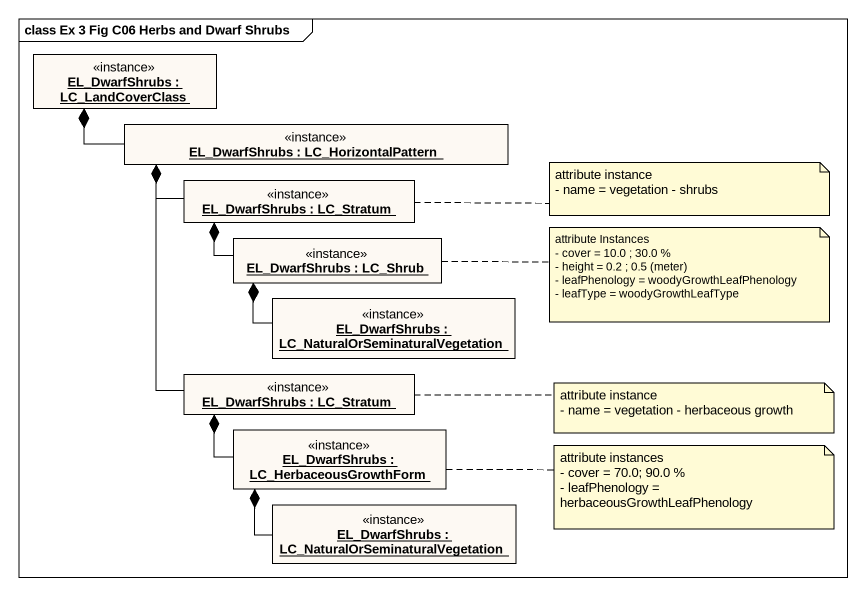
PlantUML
@startuml
mainframe class Ex 3 Fig C06 Herbs and Dwarf Shrubs
hide circle
hide empty members
object "EL_DwarfShrubs : LC_LandCoverClass" as EL_DwarfShrubs <<instance>> #FDF9F3
object "EL_DwarfShrubs : LC_HorizontalPattern" as EL_DwarfShrubs_2 <<instance>> #FDF9F3
object "EL_DwarfShrubs : LC_Stratum" as EL_DwarfShrubs_3 <<instance>> #FDF9F3
object "EL_DwarfShrubs : LC_Shrub" as EL_DwarfShrubs_4 <<instance>> #FDF9F3
object "EL_DwarfShrubs : LC_NaturalOrSeminaturalVegetation" as EL_DwarfShrubs_5 <<instance>> #FDF9F3
object "EL_DwarfShrubs : LC_Stratum" as EL_DwarfShrubs_6 <<instance>> #FDF9F3
object "EL_DwarfShrubs : LC_HerbaceousGrowthForm" as EL_DwarfShrubs_7 <<instance>> #FDF9F3
object "EL_DwarfShrubs : LC_NaturalOrSeminaturalVegetation" as EL_DwarfShrubs_8 <<instance>> #FDF9F3
EL_DwarfShrubs_2 -left-* EL_DwarfShrubs
EL_DwarfShrubs_3 -up-* EL_DwarfShrubs_2
EL_DwarfShrubs_4 -up-* EL_DwarfShrubs_3
EL_DwarfShrubs_5 -up-* EL_DwarfShrubs_4
EL_DwarfShrubs_6 -up-* EL_DwarfShrubs_2
EL_DwarfShrubs_7 -up-* EL_DwarfShrubs_6
EL_DwarfShrubs_8 -up-* EL_DwarfShrubs_7
note right of EL_DwarfShrubs_3
  attribute instance
  - name = vegetation - shrubs
end note
note right of EL_DwarfShrubs_4
  attribute Instances
  - cover = 10.0 ; 30.0 %
  - height = 0.2 ; 0.5 (meter)
  - leafPhenology = woodyGrowthLeafPhenology
  - leafType = woodyGrowthLeafType
end note
note right of EL_DwarfShrubs_6
  attribute instance
  - name = vegetation - herbaceous growth
end note
note right of EL_DwarfShrubs_7
  attribute instances
  - cover = 70.0; 90.0 %
  - leafPhenology = herbaceousGrowthLeafPhenology
end note
@enduml
